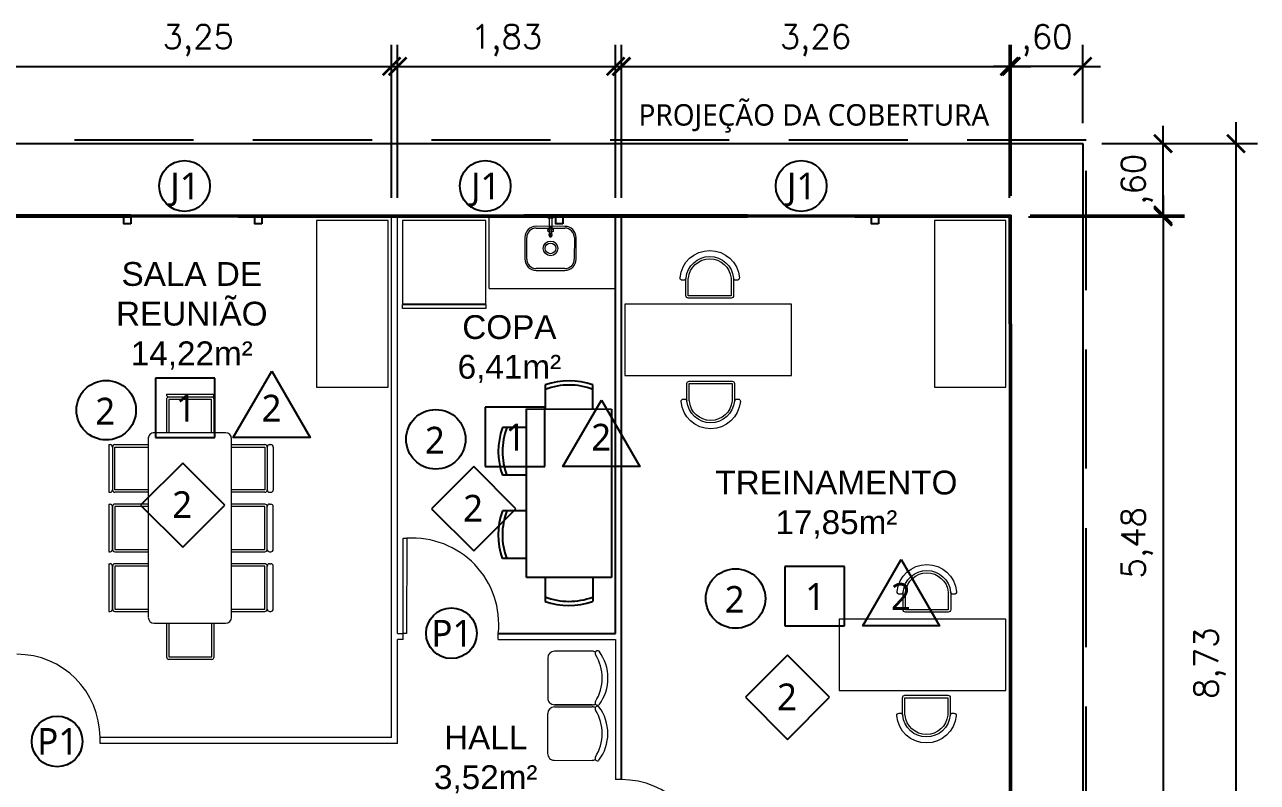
# Model space of a CAD drawing. Header units: millimetres. Extents: x 260 to 453, y 660 to 898.
# Drawn here: x 347.27 to 357.63, y 742.92 to 749.28 of the extents above; entities that cross this region are included whole.
import ezdxf
from ezdxf.enums import TextEntityAlignment as Align

# ---------------------------------------------------------------- set-up
doc = ezdxf.new("R2010")
doc.units = ezdxf.units.MM
doc.linetypes.add('ACAD_ISO10W100', pattern=[18, 12, -3, 0, -3])
doc.linetypes.add('JIS_02_2.0', pattern=[3, 2, -1])
for name, color, linetype in [('AR_COTAS', 1, 'Continuous'), ('AR_DIVISÓRIAS', 3, 'Continuous'), ('AR_JANELAS', 254, 'Continuous'), ('AR_SIMBOLOS', 1, 'Continuous'), ('CANT-COMPESADO E ESTR MADEIRA', 3, 'Continuous'), ('CANT-PISO', 1, 'Continuous'), ('CANT-PROJ', 252, 'JIS_02_2.0'), ('CANT-TEXTO', 2, 'Continuous'), ('TEXT1', 3, 'ACAD_ISO10W100'), ('texto', 2, 'Continuous')]:
    doc.layers.add(name, color=color, linetype=linetype)
for name, color, linetype, lineweight in [('ARQ-DET', 2, 'Continuous', 9), ('ARQ-SAN', 7, 'Continuous', 9), ('ATUAL', 7, 'Continuous', 0), ('DIOVISORIA', 3, 'Continuous', 0), ('Mesa', 133, 'Continuous', 18), ('MOBILIARIO', 2, 'Continuous', 0), ('PORTAS', 2, 'Continuous', 0)]:
    doc.layers.add(name, color=color, linetype=linetype, lineweight=lineweight)
doc.styles.add('arial', font='arial.ttf')
doc.styles.add('ROMANS', font='romans.shx')
doc.styles.add('TREBUCHET', font='trebuc.ttf')
doc.dimstyles.new('ESCALA 1.100', dxfattribs={"dimtxt": 0.2, "dimasz": 0.15, "dimexe": 0.18, "dimexo": 0.16, "dimgap": 0.1, "dimtad": 1, "dimzin": 4, "dimtxsty": 'ROMANS', "dimblk": 'ARCHTICK', "dimcen": 2.5, "dimdle": 0.18, "dimclrd": 256, "dimclre": 256, "dimclrt": 2, "dimazin": 0, "dimtfac": 1, "dimtix": 1, "dimtmove": 2, "dimatfit": 3, "dimldrblk": 'ARCHTICK', "dimfxl": 1, "dimtolj": 1, "dimtzin": 0, "dimlwd": -1, "dimlwe": -1, "dimarcsym": 0})

# ---------------------------------------------------------------- blocks, each defined once
blk = doc.blocks.new('_ArchTick')
at = {"color": 0, "const_width": 0.15}
blk.add_lwpolyline([(-0.5, -0.5), (0.5, 0.5)], dxfattribs=at)
blk = doc.blocks.new('*D20')
at = {"layer": 'AR_COTAS', "transparency": 16777216}
for p, q in [((355.562, 747.842), (355.562, 749.111)), ((356.162, 748.453), (356.162, 749.111)), ((355.562, 748.931), (355.412, 748.931)), ((356.162, 748.931), (355.562, 748.931)), ((356.162, 748.931), (356.312, 748.931))]:
    blk.add_line(p, q, dxfattribs=at)
at = {"layer": 'Defpoints', "color": 0, "transparency": 16777216}
for p in [(355.562, 748.931), (356.162, 748.293), (355.562, 747.682)]:
    blk.add_point(p, dxfattribs=at)
at = {"layer": 'AR_COTAS', "transparency": 16777216, "xscale": 0.15, "yscale": 0.15, "zscale": 0.15}
blk.add_blockref('_ArchTick', (355.562, 748.931), dxfattribs=at)
at = {"layer": 'AR_COTAS', "transparency": 16777216, "xscale": 0.15, "yscale": 0.15, "zscale": 0.15, "rotation": 180}
blk.add_blockref('_ArchTick', (356.162, 748.931), dxfattribs=at)
at = {"layer": 'AR_COTAS', "color": 2, "transparency": 16777216, "insert": (355.862, 749.15), "char_height": 0.2, "attachment_point": 5, "style": 'ROMANS'}
blk.add_mtext('\\A1;,60', dxfattribs=at)
blk = doc.blocks.new('A$C206D7AB2')
at = {"layer": 'Mesa', "color": 1, "lineweight": 13}
for p, q in [((0.826, -0.058), (0.826, -0.338)), ((0.846, -0.038), (1.206, -0.038)), ((1.206, -0.058), (0.846, -0.058)), ((0.846, -0.058), (0.846, -0.338)), ((1.206, -0.338), (1.206, -0.058)), ((1.226, -0.338), (1.226, -0.058)), ((0.68, -0.393), (0.68, -1.892)), ((1.33, -0.341), (0.73, -0.341)), ((1.38, -1.892), (1.38, -0.393)), ((0.33, -0.461), (0.33, -0.821)), ((0.36, -0.441), (0.35, -0.441)), ((0.38, -0.461), (0.38, -0.821)), ((0.68, -0.441), (0.4, -0.441)), ((0.4, -0.461), (0.4, -0.821)), ((0.68, -0.461), (0.4, -0.461)), ((1.66, -0.441), (1.38, -0.441)), ((1.66, -0.461), (1.38, -0.461)), ((1.66, -0.821), (1.66, -0.461)), ((1.68, -0.821), (1.68, -0.461)), ((1.68, -0.461), (1.68, -0.821)), ((1.68, -0.461), (1.68, -0.821)), ((1.71, -0.441), (1.7, -0.441)), ((1.71, -0.841), (1.71, -0.441)), ((0.4, -0.821), (0.68, -0.821)), ((1.38, -0.821), (1.66, -0.821)), ((0.36, -0.841), (0.35, -0.841)), ((0.4, -0.841), (0.68, -0.841)), ((1.38, -0.841), (1.66, -0.841)), ((1.71, -0.841), (1.7, -0.841)), ((1.71, -0.841), (1.7, -0.841)), ((0.33, -0.962), (0.33, -1.322)), ((0.36, -0.942), (0.35, -0.942)), ((0.38, -0.962), (0.38, -1.322)), ((0.68, -0.942), (0.4, -0.942)), ((0.4, -0.962), (0.4, -1.322)), ((0.68, -0.962), (0.4, -0.962)), ((1.66, -0.942), (1.38, -0.942)), ((1.66, -0.962), (1.38, -0.962)), ((1.66, -1.322), (1.66, -0.962)), ((1.68, -1.322), (1.68, -0.962)), ((1.68, -0.962), (1.68, -1.322)), ((1.71, -0.942), (1.7, -0.942)), ((1.71, -1.342), (1.71, -0.942)), ((0.36, -1.342), (0.35, -1.342)), ((0.4, -1.322), (0.68, -1.322)), ((0.4, -1.342), (0.68, -1.342)), ((1.38, -1.322), (1.66, -1.322)), ((1.38, -1.342), (1.66, -1.342)), ((1.71, -1.342), (1.7, -1.342)), ((0.36, -1.442), (0.35, -1.442)), ((0.4, -1.442), (0.68, -1.442)), ((1.38, -1.442), (1.66, -1.442)), ((1.71, -1.442), (1.7, -1.442)), ((1.71, -1.842), (1.71, -1.442)), ((0.33, -1.822), (0.33, -1.462)), ((0.38, -1.822), (0.38, -1.462)), ((0.4, -1.822), (0.4, -1.462)), ((0.4, -1.462), (0.68, -1.462)), ((1.38, -1.462), (1.66, -1.462)), ((1.66, -1.462), (1.66, -1.822)), ((1.68, -1.822), (1.68, -1.462)), ((1.68, -1.822), (1.68, -1.462)), ((0.36, -1.842), (0.35, -1.842)), ((0.68, -1.822), (0.4, -1.822)), ((0.68, -1.842), (0.4, -1.842)), ((1.66, -1.822), (1.38, -1.822)), ((1.66, -1.842), (1.38, -1.842)), ((1.71, -1.842), (1.7, -1.842)), ((0.73, -1.942), (1.33, -1.942)), ((0.827, -1.942), (0.827, -2.222)), ((0.847, -1.942), (0.847, -2.222)), ((1.207, -2.222), (1.207, -1.942)), ((1.227, -2.222), (1.227, -1.942)), ((0.827, -2.262), (1.227, -2.262)), ((0.847, -2.222), (1.207, -2.222)), ((0.847, -2.242), (1.207, -2.242))]:
    blk.add_line(p, q, dxfattribs=at)
for centre, radius, start, end in [((0.846, -0.058), 0.02, 90, 180), ((1.206, -0.058), 0.02, 0, 90), ((0.73, -0.391), 0.05, 90, 180), ((1.33, -0.391), 0.05, 0, 90), ((0.35, -0.461), 0.02, 90, 180), ((0.36, -0.461), 0.02, 0, 90), ((0.4, -0.461), 0.02, 90, 180), ((1.66, -0.461), 0.02, 0, 90), ((1.7, -0.461), 0.02, 90, 180), ((1.7, -0.461), 0.02, 90, 180), ((0.35, -0.821), 0.02, 180, 270), ((0.36, -0.821), 0.02, 270, 0), ((0.4, -0.821), 0.02, 180, 270), ((1.66, -0.821), 0.02, 270, 0), ((1.7, -0.821), 0.02, 180, 270), ((0.35, -0.962), 0.02, 90, 180), ((0.36, -0.962), 0.02, 0, 90), ((0.4, -0.962), 0.02, 90, 180), ((1.66, -0.962), 0.02, 0, 90), ((1.7, -0.962), 0.02, 90, 180), ((0.35, -1.322), 0.02, 180, 270), ((0.36, -1.322), 0.02, 270, 0), ((0.4, -1.322), 0.02, 180, 270), ((1.66, -1.322), 0.02, 270, 0), ((1.7, -1.322), 0.02, 180, 270), ((0.35, -1.462), 0.02, 90, 180), ((0.36, -1.462), 0.02, 0, 90), ((0.4, -1.462), 0.02, 90, 180), ((1.66, -1.462), 0.02, 0, 90), ((1.7, -1.462), 0.02, 90, 180), ((0.35, -1.822), 0.02, 180, 270), ((0.36, -1.822), 0.02, 270, 0), ((0.4, -1.822), 0.02, 180, 270), ((1.66, -1.822), 0.02, 270, 0), ((1.7, -1.822), 0.02, 180, 270), ((0.73, -1.892), 0.05, 180, 270), ((1.33, -1.892), 0.05, 270, 0), ((0.847, -2.222), 0.02, 180, 270), ((0.847, -2.262), 0.02, 90, 180), ((1.207, -2.222), 0.02, 270, 0), ((1.207, -2.262), 0.02, 0, 90)]:
    blk.add_arc(centre, radius, start, end, dxfattribs=at)
blk = doc.blocks.new('A$C74AF4970')
at = {"layer": 'Mesa', "color": 1, "lineweight": 13, "extrusion": (0, 0, -1)}
for p, q in [((-0.901, 0.234), (-0.911, 0.234)), ((-0.881, 0.104), (-0.881, 0.248)), ((-0.861, 0.104), (-0.861, 0.248)), ((-0.501, 0.248), (-0.501, 0.104)), ((-0.481, 0.248), (-0.481, 0.104)), ((-0.452, 0.234), (-0.462, 0.234)), ((-0.501, 0.104), (-0.861, 0.104)), ((-0.501, 0.084), (-0.861, 0.084))]:
    blk.add_line(p, q, dxfattribs=at)
for centre, radius, start, end in [((0.681, 0.234), 0.25, 4.9941, 175.017), ((0.681, 0.234), 0.2, 5.2215, 174.7897), ((0.681, 0.234), 0.18, 5.2215, 174.7897), ((0.911, 0.254), 0.02, 270.0056, 4.9941), ((0.901, 0.254), 0.02, 185.2215, 270.0056), ((0.462, 0.254), 0.02, 270.0056, 354.7897), ((0.452, 0.254), 0.02, 175.017, 270.0056), ((0.861, 0.104), 0.02, 270.0056, 0.0056), ((0.501, 0.104), 0.02, 180.0056, 270.0056)]:
    blk.add_arc(centre, radius, start, end, dxfattribs=at)
blk = doc.blocks.new('*D38')
at = {"layer": 'AR_COTAS', "transparency": 16777216}
for p, q in [((357.449, 748.462), (357.449, 739.372)), ((356.322, 748.282), (357.629, 748.282)), ((356.322, 739.552), (357.629, 739.552))]:
    blk.add_line(p, q, dxfattribs=at)
at = {"layer": 'Defpoints', "color": 0, "transparency": 16777216}
for p in [(356.162, 748.282), (356.162, 739.552), (357.449, 739.552)]:
    blk.add_point(p, dxfattribs=at)
at = {"layer": 'AR_COTAS', "transparency": 16777216, "xscale": 0.15, "yscale": 0.15, "zscale": 0.15}
for p, rotation in [((357.449, 748.282), 90), ((357.449, 739.552), 270)]:
    blk.add_blockref('_ArchTick', p, dxfattribs=dict(at, rotation=rotation))
at = {"layer": 'AR_COTAS', "color": 2, "transparency": 16777216, "insert": (357.23, 743.917), "char_height": 0.2, "attachment_point": 5, "rotation": 90, "style": 'ROMANS'}
blk.add_mtext('\\A1;8,73', dxfattribs=at)
blk = doc.blocks.new('AG_HID_Cuba_Tramontina_Retangular_40 BL - AG_HID_Cuba_Tramontina_Retangular_40 BL-2199897-EIA - BANCADA 1  SALA MULTIUSO')
at = {"layer": 'ARQ-SAN'}
for p, q in [((-0.09, 0.525), (-0.09, 0.345)), ((-0.075, 0.345), (-0.075, 0.525)), ((0.245, 0.62), (0.005, 0.62)), ((0.005, 0.605), (0.245, 0.605)), ((0.325, 0.525), (0.325, 0.345)), ((0.34, 0.345), (0.34, 0.525)), ((0.245, 0.265), (0.005, 0.265)), ((0.005, 0.25), (0.245, 0.25))]:
    blk.add_line(p, q, dxfattribs=at)
for radius in [0.0615, 0.0448]:
    blk.add_circle((0.125, 0.435), radius, dxfattribs=at)
for centre, radius, start, end in [((0.005, 0.525), 0.095, 90, 180), ((0.005, 0.525), 0.08, 90, 180), ((0.245, 0.525), 0.095, 360, 90), ((0.245, 0.525), 0.08, 360, 90), ((0.005, 0.345), 0.095, 180, 270), ((0.005, 0.345), 0.08, 180, 270), ((0.245, 0.345), 0.095, 270, 360), ((0.245, 0.345), 0.08, 270, 360)]:
    blk.add_arc(centre, radius, start, end, dxfattribs=at)
blk = doc.blocks.new('AG_HID_Torneira_Docol_Lóggica_A_S - Triplus - Cozinha-V8-EIA - BANCADA 1  SALA MULTIUSO')
at = {"layer": 'ARQ-SAN'}
for p, q in [((-0.137, 0.004), (-0.138, 0.002)), ((-0.137, 0.004), (-0.138, 0.003)), ((-0.137, 0.004), (-0.138, 0.002)), ((-0.138, 0.003), (-0.138, 0.002)), ((-0.138, 0.003), (-0.138, 0.003)), ((-0.138, 0.002), (-0.138, 0)), ((-0.138, 0.002), (-0.138, 0.001)), ((-0.138, 0.002), (-0.138, 0)), ((-0.138, 0.001), (-0.138, 0)), ((-0.138, 0), (-0.138, -0.002)), ((-0.138, 0), (-0.138, -0.001)), ((-0.138, 0), (-0.138, -0.002)), ((-0.135, 0.008), (-0.137, 0.006)), ((-0.135, 0.008), (-0.137, 0.006)), ((-0.137, 0.006), (-0.137, 0.004)), ((-0.137, 0.006), (-0.137, 0.005)), ((-0.136, 0.006), (-0.137, 0.006)), ((-0.137, 0.006), (-0.137, 0.004)), ((-0.137, 0.005), (-0.137, 0.004)), ((-0.136, 0.008), (-0.136, 0.007)), ((-0.135, 0.008), (-0.136, 0.008)), ((-0.136, 0.007), (-0.136, 0.006)), ((-0.135, 0.004), (-0.136, 0.002)), ((-0.136, 0.002), (-0.136, 0)), ((-0.136, 0), (-0.136, -0.002)), ((-0.134, 0.009), (-0.135, 0.008)), ((-0.135, 0.009), (-0.135, 0.008)), ((-0.134, 0.009), (-0.135, 0.008)), ((-0.134, 0.007), (-0.135, 0.004)), ((-0.132, 0.01), (-0.134, 0.009)), ((-0.132, 0.01), (-0.134, 0.009)), ((-0.133, 0.008), (-0.134, 0.007)), ((-0.133, 0.004), (-0.134, 0.002)), ((-0.134, 0.002), (-0.134, 0)), ((-0.134, 0), (-0.134, -0.002)), ((-0.132, 0.01), (-0.133, 0.008)), ((-0.132, 0.007), (-0.133, 0.004)), ((-0.133, 0.004), (-0.132, 0.005)), ((-0.133, 0.003), (-0.133, 0.004)), ((-0.133, 0.002), (-0.133, 0.003)), ((-0.133, 0.001), (-0.133, 0.002)), ((-0.133, 0), (-0.133, 0.001)), ((-0.133, -0.001), (-0.133, 0)), ((-0.133, 0), (-0.109, 0)), ((-0.131, 0.011), (-0.132, 0.01)), ((-0.13, 0.011), (-0.132, 0.01)), ((-0.131, 0.011), (-0.132, 0.01)), ((-0.131, 0.008), (-0.132, 0.007)), ((-0.132, 0.006), (-0.131, 0.006)), ((-0.132, 0.005), (-0.132, 0.006)), ((-0.129, 0.012), (-0.131, 0.011)), ((-0.129, 0.012), (-0.131, 0.011)), ((-0.129, 0.01), (-0.131, 0.008)), ((-0.131, 0.007), (-0.13, 0.008)), ((-0.131, 0.006), (-0.131, 0.007)), ((-0.128, 0.012), (-0.13, 0.011)), ((-0.13, 0.009), (-0.129, 0.009)), ((-0.13, 0.008), (-0.13, 0.009)), ((-0.128, 0.012), (-0.129, 0.012)), ((-0.128, 0.011), (-0.129, 0.01)), ((-0.129, 0.009), (-0.128, 0.01)), ((-0.126, 0.013), (-0.128, 0.012)), ((-0.126, 0.013), (-0.128, 0.012)), ((-0.126, 0.012), (-0.128, 0.011)), ((-0.128, 0.01), (-0.127, 0.01)), ((-0.127, 0.01), (-0.126, 0.011)), ((-0.124, 0.013), (-0.126, 0.013)), ((-0.124, 0.013), (-0.126, 0.012)), ((-0.124, 0.013), (-0.126, 0.013)), ((-0.126, 0.011), (-0.125, 0.011)), ((-0.125, 0.011), (-0.124, 0.012)), ((-0.125, 0.011), (-0.125, 0.011)), ((-0.121, 0.013), (-0.124, 0.013)), ((-0.121, 0.013), (-0.124, 0.013)), ((-0.121, 0.013), (-0.124, 0.013)), ((-0.124, 0.012), (-0.123, 0.012)), ((-0.123, 0.012), (-0.122, 0.012)), ((-0.122, 0.012), (-0.121, 0.012)), ((-0.119, 0.013), (-0.121, 0.013)), ((-0.119, 0.013), (-0.121, 0.013)), ((-0.117, 0.012), (-0.119, 0.013)), ((-0.117, 0.012), (-0.119, 0.013)), ((-0.119, 0.011), (-0.118, 0.011)), ((-0.118, 0.011), (-0.117, 0.011)), ((-0.117, 0.009), (-0.118, 0.009)), ((-0.115, 0.011), (-0.117, 0.012)), ((-0.115, 0.011), (-0.117, 0.012)), ((-0.117, 0.011), (-0.117, 0.01)), ((-0.117, 0.01), (-0.116, 0.01)), ((-0.116, 0.009), (-0.117, 0.009)), ((-0.114, 0.01), (-0.116, 0.009)), ((-0.116, 0.01), (-0.115, 0.01)), ((-0.113, 0.01), (-0.115, 0.011)), ((-0.113, 0.01), (-0.115, 0.011)), ((-0.112, 0.01), (-0.114, 0.01)), ((-0.112, 0.01), (-0.113, 0.01)), ((-0.111, 0.01), (-0.112, 0.01)), ((-0.111, 0.01), (-0.112, 0.01)), ((-0.109, 0.01), (-0.111, 0.01)), ((-0.109, 0.01), (-0.111, 0.01)), ((-0.107, 0.01), (-0.109, 0.01)), ((-0.107, 0.01), (-0.109, 0.01)), ((-0.106, 0.011), (-0.107, 0.01)), ((-0.106, 0.011), (-0.107, 0.01)), ((-0.106, 0.006), (-0.107, 0.006)), ((-0.105, 0.011), (-0.106, 0.011)), ((-0.105, 0.011), (-0.106, 0.011)), ((-0.104, 0.007), (-0.106, 0.006)), ((-0.103, 0.011), (-0.105, 0.011)), ((-0.103, 0.011), (-0.105, 0.011)), ((-0.103, 0.007), (-0.104, 0.007)), ((-0.102, 0.011), (-0.103, 0.011)), ((-0.102, 0.011), (-0.103, 0.011)), ((-0.101, 0.008), (-0.103, 0.007)), ((-0.101, 0.011), (-0.102, 0.011)), ((-0.101, 0.011), (-0.102, 0.011)), ((-0.1, 0.011), (-0.101, 0.011)), ((-0.1, 0.011), (-0.101, 0.011)), ((-0.1, 0.008), (-0.101, 0.008)), ((-0.099, 0.011), (-0.1, 0.011)), ((-0.099, 0.011), (-0.1, 0.011)), ((-0.099, 0.009), (-0.1, 0.008)), ((-0.097, 0.011), (-0.099, 0.011)), ((-0.098, 0.011), (-0.099, 0.011)), ((-0.097, 0.01), (-0.099, 0.009)), ((-0.097, 0.011), (-0.098, 0.011)), ((-0.096, 0.011), (-0.097, 0.01)), ((-0.095, 0.012), (-0.096, 0.011)), ((-0.094, 0.013), (-0.095, 0.012)), ((-0.093, 0.014), (-0.094, 0.013)), ((-0.092, 0.016), (-0.093, 0.014)), ((-0.091, 0.018), (-0.092, 0.017)), ((-0.092, 0.017), (-0.092, 0.016)), ((-0.09, 0.021), (-0.091, 0.02)), ((-0.091, 0.02), (-0.091, 0.018)), ((-0.09, 0.023), (-0.09, 0.022)), ((-0.09, 0.022), (-0.09, 0.021)), ((-0.078, 0.023), (-0.078, 0.022)), ((-0.078, 0.022), (-0.077, 0.021)), ((-0.077, 0.021), (-0.077, 0.02)), ((-0.077, 0.02), (-0.077, 0.018)), ((-0.077, 0.018), (-0.076, 0.017)), ((-0.076, 0.017), (-0.075, 0.016)), ((-0.075, 0.016), (-0.075, 0.014)), ((-0.075, 0.014), (-0.074, 0.013)), ((-0.074, 0.013), (-0.073, 0.012)), ((-0.073, 0.012), (-0.072, 0.011)), ((-0.072, 0.011), (-0.07, 0.01)), ((0.02, 0.012), (-0.071, 0.012)), ((0.02, 0.012), (-0.071, 0.012)), ((-0.07, 0.01), (-0.069, 0.009)), ((-0.069, 0.009), (-0.068, 0.008)), ((-0.068, 0.008), (-0.066, 0.008)), ((-0.066, 0.008), (-0.065, 0.007)), ((-0.065, 0.007), (-0.064, 0.007)), ((-0.064, 0.007), (-0.062, 0.006)), ((-0.062, 0.006), (-0.06, 0.006)), ((0.024, 0.024), (0.02, 0.014)), ((0.02, 0.014), (0.024, 0.024)), ((0.02, 0.014), (0.02, 0.012)), ((0.02, -0.014), (0.02, 0.014)), ((0.024, 0.024), (0.025, -0.025)), ((0.024, 0.024), (0.025, -0.025)), ((0.03, 0.025), (0.025, 0.025)), ((0.03, 0.025), (0.025, 0.025)), ((0.03, -0.025), (0.03, 0.025)), ((0.03, -0.025), (0.03, 0.025)), ((-0.138, -0.001), (-0.138, -0.002)), ((-0.138, -0.001), (-0.138, -0.001)), ((-0.138, -0.002), (-0.137, -0.004)), ((-0.138, -0.002), (-0.138, -0.003)), ((-0.138, -0.002), (-0.137, -0.004)), ((-0.138, -0.003), (-0.138, -0.004)), ((-0.138, -0.004), (-0.137, -0.005)), ((-0.137, -0.004), (-0.137, -0.006)), ((-0.137, -0.004), (-0.137, -0.006)), ((-0.137, -0.005), (-0.137, -0.006)), ((-0.137, -0.005), (-0.137, -0.005)), ((-0.137, -0.006), (-0.135, -0.008)), ((-0.137, -0.006), (-0.136, -0.007)), ((-0.137, -0.006), (-0.135, -0.008)), ((-0.136, -0.002), (-0.135, -0.004)), ((-0.136, -0.007), (-0.135, -0.008)), ((-0.136, -0.007), (-0.136, -0.007)), ((-0.135, -0.004), (-0.134, -0.007)), ((-0.135, -0.008), (-0.134, -0.009)), ((-0.135, -0.008), (-0.135, -0.009)), ((-0.135, -0.008), (-0.134, -0.009)), ((-0.135, -0.009), (-0.134, -0.009)), ((-0.134, -0.002), (-0.133, -0.004)), ((-0.134, -0.007), (-0.133, -0.008)), ((-0.134, -0.009), (-0.132, -0.01)), ((-0.134, -0.009), (-0.132, -0.01)), ((-0.133, -0.002), (-0.133, -0.001)), ((-0.133, -0.003), (-0.133, -0.002)), ((-0.133, -0.004), (-0.133, -0.003)), ((-0.132, -0.005), (-0.133, -0.004)), ((-0.133, -0.004), (-0.132, -0.007)), ((-0.133, -0.008), (-0.132, -0.01)), ((-0.132, -0.006), (-0.132, -0.005)), ((-0.131, -0.006), (-0.132, -0.006)), ((-0.132, -0.007), (-0.131, -0.008)), ((-0.132, -0.01), (-0.131, -0.011)), ((-0.132, -0.01), (-0.13, -0.011)), ((-0.132, -0.01), (-0.131, -0.011)), ((-0.131, -0.007), (-0.131, -0.006)), ((-0.13, -0.008), (-0.131, -0.007)), ((-0.131, -0.008), (-0.129, -0.01)), ((-0.131, -0.011), (-0.129, -0.012)), ((-0.131, -0.011), (-0.129, -0.012)), ((-0.129, -0.009), (-0.13, -0.008)), ((-0.13, -0.011), (-0.128, -0.012)), ((-0.129, -0.009), (-0.129, -0.009)), ((-0.128, -0.01), (-0.129, -0.009)), ((-0.129, -0.01), (-0.128, -0.011)), ((-0.129, -0.012), (-0.128, -0.012)), ((-0.127, -0.01), (-0.128, -0.01)), ((-0.128, -0.011), (-0.126, -0.012)), ((-0.128, -0.012), (-0.126, -0.013)), ((-0.128, -0.012), (-0.126, -0.013)), ((-0.126, -0.011), (-0.127, -0.01)), ((-0.125, -0.011), (-0.126, -0.011)), ((-0.126, -0.012), (-0.124, -0.013)), ((-0.126, -0.013), (-0.124, -0.013)), ((-0.126, -0.013), (-0.124, -0.013)), ((-0.125, -0.011), (-0.125, -0.011)), ((-0.124, -0.012), (-0.125, -0.011)), ((-0.123, -0.012), (-0.124, -0.012)), ((-0.124, -0.013), (-0.121, -0.013)), ((-0.124, -0.013), (-0.121, -0.013)), ((-0.124, -0.013), (-0.121, -0.013)), ((-0.122, -0.012), (-0.123, -0.012)), ((-0.121, -0.012), (-0.122, -0.012)), ((-0.12, -0.012), (-0.121, -0.012)), ((-0.121, -0.013), (-0.119, -0.013)), ((-0.121, -0.013), (-0.119, -0.013)), ((-0.119, -0.011), (-0.12, -0.012)), ((-0.12, -0.012), (-0.12, -0.012)), ((-0.119, -0.009), (-0.118, -0.009)), ((-0.118, -0.011), (-0.119, -0.011)), ((-0.119, -0.013), (-0.117, -0.012)), ((-0.119, -0.013), (-0.117, -0.012)), ((-0.118, -0.009), (-0.117, -0.009)), ((-0.117, -0.011), (-0.118, -0.011)), ((-0.117, -0.009), (-0.116, -0.009)), ((-0.116, -0.01), (-0.117, -0.011)), ((-0.117, -0.012), (-0.115, -0.011)), ((-0.117, -0.012), (-0.115, -0.011)), ((-0.116, -0.009), (-0.114, -0.01)), ((-0.115, -0.01), (-0.116, -0.01)), ((-0.115, -0.011), (-0.113, -0.01)), ((-0.115, -0.011), (-0.114, -0.01)), ((-0.114, -0.01), (-0.112, -0.01)), ((-0.113, -0.01), (-0.112, -0.01)), ((-0.112, -0.01), (-0.111, -0.01)), ((-0.112, -0.01), (-0.111, -0.01)), ((-0.111, -0.01), (-0.109, -0.01)), ((-0.111, -0.01), (-0.109, -0.01)), ((-0.109, -0.01), (-0.107, -0.01)), ((-0.109, -0.01), (-0.107, -0.01)), ((-0.107, -0.01), (-0.106, -0.011)), ((-0.107, -0.01), (-0.106, -0.011)), ((-0.106, -0.011), (-0.105, -0.011)), ((-0.106, -0.011), (-0.105, -0.011)), ((-0.105, -0.011), (-0.103, -0.011)), ((-0.105, -0.011), (-0.103, -0.011)), ((-0.103, -0.011), (-0.102, -0.011)), ((-0.103, -0.011), (-0.102, -0.011)), ((-0.102, -0.011), (-0.1, -0.011)), ((-0.102, -0.011), (-0.1, -0.011)), ((-0.1, -0.011), (-0.099, -0.011)), ((-0.1, -0.011), (-0.099, -0.011)), ((-0.099, -0.011), (-0.098, -0.011)), ((-0.099, -0.011), (-0.098, -0.011)), ((-0.098, -0.011), (-0.097, -0.011)), ((-0.098, -0.011), (-0.097, -0.011)), ((-0.078, -0.022), (-0.077, -0.02)), ((-0.078, -0.023), (-0.078, -0.022)), ((-0.077, -0.019), (-0.076, -0.017)), ((-0.077, -0.02), (-0.077, -0.019)), ((-0.076, -0.016), (-0.075, -0.015)), ((-0.076, -0.017), (-0.076, -0.016)), ((-0.075, -0.015), (-0.074, -0.013)), ((-0.074, -0.013), (-0.073, -0.012)), ((-0.073, -0.012), (-0.072, -0.011)), ((-0.072, -0.011), (-0.071, -0.01)), ((-0.071, -0.01), (-0.069, -0.009)), ((-0.071, -0.012), (0.02, -0.012)), ((-0.071, -0.012), (0.02, -0.012)), ((-0.069, -0.009), (-0.068, -0.008)), ((-0.068, -0.008), (-0.067, -0.008)), ((-0.067, -0.008), (-0.065, -0.007)), ((-0.065, -0.007), (-0.064, -0.007)), ((-0.064, -0.007), (-0.063, -0.006)), ((-0.063, -0.006), (-0.062, -0.006)), ((-0.062, -0.006), (-0.06, -0.006)), ((0.02, -0.012), (0.02, -0.014)), ((0.02, -0.014), (0.024, -0.024)), ((0.024, -0.024), (0.02, -0.014)), ((0.025, -0.025), (0.03, -0.025)), ((0.025, -0.025), (0.03, -0.025))]:
    blk.add_line(p, q, dxfattribs=at)
blk.add_circle((-0.084, 0), 0.008, dxfattribs=at)
for centre, radius, start, end in [((-0.084, 0), 0.025, 165.4238, 194.5764), ((-0.084, 0), 0.025, 180, 194.6236), ((-0.107, 0.006), 0.000999, 94.2013, 165.4238), ((-0.084, 0), 0.0242, 165.4271, 194.5886), ((-0.108, 0.025), 0.0176, 274.2014, 355.7852), ((-0.108, 0.025), 0.0176, 311.0325, 355.7852), ((-0.09, 0.023), 0.000999, 104.5763, 176.0317), ((-0.09, 0.023), 0.000999, 104.5763, 176.0317), ((-0.084, 0), 0.025, 75.4237, 104.5763), ((-0.084, 0), 0.025, 75.4237, 104.5763), ((-0.084, 0), 0.0243, 75.4232, 104.5713), ((-0.078, 0.023), 0.000999, 3.9682, 75.4237), ((-0.078, 0.023), 0.000999, 4.4345, 75.4237), ((-0.059, 0.025), 0.0176, 184.2146, 226.5334), ((-0.059, 0.025), 0.0176, 184.1881, 265.7988), ((-0.061, 0.006), 0.000999, 14.5763, 85.8021), ((-0.084, 0), 0.025, 345.4571, 14.5821), ((-0.084, 0), 0.0243, 345.4234, 14.5707), ((-0.084, 0), 0.025, 345.4237, 0.0003), ((0.025, 0.024), 0.0015, 90, 158.3999), ((0.025, 0.024), 0.0015, 90, 158.3999), ((-0.107, -0.006), 0.000999, 195.766, 266.9518), ((-0.107, -0.006), 0.000999, 194.5764, 266.1089), ((-0.109, -0.025), 0.0186, 4.197, 85.797), ((-0.108, -0.025), 0.0176, 4.1973, 85.802), ((-0.108, -0.025), 0.0176, 4.1368, 85.7815), ((-0.108, -0.025), 0.0176, 4.2009, 48.9904), ((-0.09, -0.023), 0.000999, 184.2009, 255.4237), ((-0.09, -0.023), 0.000999, 185.3324, 254.2761), ((-0.09, -0.023), 0.000999, 184.2017, 255.4237), ((-0.084, 0), 0.0242, 255.4251, 284.5764), ((-0.084, 0), 0.025, 255.4237, 284.5763), ((-0.084, 0), 0.025, 255.4232, 284.5778), ((-0.084, 0), 0.025, 255.4237, 284.6354), ((-0.078, -0.023), 0.000999, 284.5763, 355.7992), ((-0.078, -0.023), 0.000999, 286.0641, 356.4815), ((-0.078, -0.023), 0.000999, 284.5763, 355.801), ((-0.059, -0.025), 0.0176, 94.1974, 175.802), ((-0.059, -0.025), 0.0176, 94.1184, 175.7609), ((-0.059, -0.025), 0.0176, 133.4677, 175.7992), ((-0.061, -0.006), 0.000999, 275.6658, 346.2654), ((-0.061, -0.006), 0.000999, 274.5115, 345.4231), ((0.025, -0.024), 0.0015, 201.6001, 270), ((0.025, -0.024), 0.0015, 201.6001, 270)]:
    blk.add_arc(centre, radius, start, end, dxfattribs=at)
blk = doc.blocks.new('*D76')
at = {"layer": 'AR_COTAS', "transparency": 16777216}
for p, q in [((356.837, 747.847), (356.837, 742.012)), ((355.707, 747.667), (357.017, 747.667)), ((355.707, 742.192), (357.017, 742.192))]:
    blk.add_line(p, q, dxfattribs=at)
at = {"layer": 'Defpoints', "color": 0, "transparency": 16777216}
for p in [(355.547, 747.667), (355.547, 742.192), (356.837, 742.192)]:
    blk.add_point(p, dxfattribs=at)
at = {"layer": 'AR_COTAS', "transparency": 16777216, "xscale": 0.15, "yscale": 0.15, "zscale": 0.15}
for p, rotation in [((356.837, 747.667), 90), ((356.837, 742.192), 270)]:
    blk.add_blockref('_ArchTick', p, dxfattribs=dict(at, rotation=rotation))
at = {"layer": 'AR_COTAS', "color": 2, "transparency": 16777216, "insert": (356.618, 744.929), "char_height": 0.2, "attachment_point": 5, "rotation": 90, "style": 'ROMANS'}
blk.add_mtext('\\A1;5,48', dxfattribs=at)
blk = doc.blocks.new('*D77')
at = {"layer": 'AR_COTAS', "transparency": 16777216}
for p, q in [((347.107, 747.827), (347.107, 749.111)), ((350.357, 747.827), (350.357, 749.111)), ((346.927, 748.931), (350.537, 748.931))]:
    blk.add_line(p, q, dxfattribs=at)
at = {"layer": 'Defpoints', "color": 0, "transparency": 16777216}
for p in [(350.357, 748.931), (347.107, 747.667), (350.357, 747.667)]:
    blk.add_point(p, dxfattribs=at)
at = {"layer": 'AR_COTAS', "transparency": 16777216, "xscale": 0.15, "yscale": 0.15, "zscale": 0.15, "rotation": 180}
blk.add_blockref('_ArchTick', (347.107, 748.931), dxfattribs=at)
at = {"layer": 'AR_COTAS', "transparency": 16777216, "xscale": 0.15, "yscale": 0.15, "zscale": 0.15}
blk.add_blockref('_ArchTick', (350.357, 748.931), dxfattribs=at)
at = {"layer": 'AR_COTAS', "color": 2, "transparency": 16777216, "insert": (348.732, 749.15), "char_height": 0.2, "attachment_point": 5, "style": 'ROMANS'}
blk.add_mtext('\\A1;3,25', dxfattribs=at)
blk = doc.blocks.new('*D78')
at = {"layer": 'AR_COTAS', "transparency": 16777216}
for p, q in [((350.407, 747.827), (350.407, 749.111)), ((352.238, 747.827), (352.238, 749.111)), ((350.227, 748.931), (352.418, 748.931))]:
    blk.add_line(p, q, dxfattribs=at)
at = {"layer": 'Defpoints', "color": 0, "transparency": 16777216}
for p in [(352.238, 748.931), (350.407, 747.667), (352.238, 747.667)]:
    blk.add_point(p, dxfattribs=at)
at = {"layer": 'AR_COTAS', "transparency": 16777216, "xscale": 0.15, "yscale": 0.15, "zscale": 0.15, "rotation": 180}
blk.add_blockref('_ArchTick', (350.407, 748.931), dxfattribs=at)
at = {"layer": 'AR_COTAS', "transparency": 16777216, "xscale": 0.15, "yscale": 0.15, "zscale": 0.15}
blk.add_blockref('_ArchTick', (352.238, 748.931), dxfattribs=at)
at = {"layer": 'AR_COTAS', "color": 2, "transparency": 16777216, "insert": (351.322, 749.15), "char_height": 0.2, "attachment_point": 5, "style": 'ROMANS'}
blk.add_mtext('\\A1;1,83', dxfattribs=at)
blk = doc.blocks.new('*D79')
at = {"layer": 'AR_COTAS', "transparency": 16777216}
for p, q in [((352.287, 747.827), (352.287, 749.111)), ((355.547, 747.827), (355.547, 749.111)), ((352.107, 748.931), (355.727, 748.931))]:
    blk.add_line(p, q, dxfattribs=at)
at = {"layer": 'Defpoints', "color": 0, "transparency": 16777216}
for p in [(355.547, 748.931), (352.287, 747.667), (355.547, 747.667)]:
    blk.add_point(p, dxfattribs=at)
at = {"layer": 'AR_COTAS', "transparency": 16777216, "xscale": 0.15, "yscale": 0.15, "zscale": 0.15, "rotation": 180}
blk.add_blockref('_ArchTick', (352.287, 748.931), dxfattribs=at)
at = {"layer": 'AR_COTAS', "transparency": 16777216, "xscale": 0.15, "yscale": 0.15, "zscale": 0.15}
blk.add_blockref('_ArchTick', (355.547, 748.931), dxfattribs=at)
at = {"layer": 'AR_COTAS', "color": 2, "transparency": 16777216, "insert": (353.917, 749.15), "char_height": 0.2, "attachment_point": 5, "style": 'ROMANS'}
blk.add_mtext('\\A1;3,26', dxfattribs=at)
blk = doc.blocks.new('*D121')
at = {"layer": 'AR_COTAS', "transparency": 16777216}
for p, q in [((356.837, 748.282), (356.837, 748.432)), ((356.322, 748.282), (357.017, 748.282)), ((356.837, 747.682), (356.837, 748.282)), ((355.722, 747.682), (357.017, 747.682)), ((356.837, 747.682), (356.837, 747.532))]:
    blk.add_line(p, q, dxfattribs=at)
at = {"layer": 'Defpoints', "color": 0, "transparency": 16777216}
for p in [(356.162, 748.282), (356.837, 748.282), (355.562, 747.682)]:
    blk.add_point(p, dxfattribs=at)
at = {"layer": 'AR_COTAS', "transparency": 16777216, "xscale": 0.15, "yscale": 0.15, "zscale": 0.15}
for p, rotation in [((356.837, 748.282), 270), ((356.837, 747.682), 90)]:
    blk.add_blockref('_ArchTick', p, dxfattribs=dict(at, rotation=rotation))
at = {"layer": 'AR_COTAS', "color": 2, "transparency": 16777216, "insert": (356.618, 747.982), "char_height": 0.2, "attachment_point": 5, "rotation": 90, "style": 'ROMANS'}
blk.add_mtext('\\A1;,60', dxfattribs=at)

msp = doc.modelspace()

# ---------------------------------------------------------------- linework, layer by layer
for p, q in [((351.648, 746.053), (351.648, 746.255)), ((352.048, 746.052), (352.048, 746.255)), ((351.489, 744.638), (351.49, 746.053)), ((351.49, 746.053), (352.205, 746.052)), ((352.205, 746.052), (352.203, 744.638)), ((351.49, 745.896), (351.288, 745.896)), ((351.49, 745.496), (351.288, 745.496)), ((351.489, 745.196), (351.287, 745.196)), ((351.489, 744.796), (351.287, 744.796)), ((352.203, 744.638), (351.489, 744.638)), ((351.646, 744.638), (351.646, 744.474)), ((352.046, 744.638), (352.046, 744.436)), ((351.646, 744.474), (351.646, 744.436))]:
    msp.add_line(p, q)
for centre, radius, start, end in [((351.847, 745.695), 0.594, 70.2618, 109.6024), ((351.847, 745.695), 0.559, 68.9529, 110.9113), ((351.847, 745.695), 0.594, 160.2618, 199.6024), ((351.847, 745.695), 0.559, 158.9529, 200.9113), ((351.846, 744.995), 0.594, 160.2618, 199.6024), ((351.846, 744.995), 0.559, 158.9529, 200.9113), ((351.846, 744.995), 0.559, 248.9529, 290.9113), ((351.846, 744.995), 0.594, 250.2618, 289.6024)]:
    msp.add_arc(centre, radius, start, end)
at = {"layer": 'AR_DIVISÓRIAS', "ltscale": 0.5}
for p, q in [((348.167, 747.667), (348.167, 747.682)), ((349.067, 747.667), (349.067, 747.682))]:
    msp.add_line(p, q, dxfattribs=at)
at = {"layer": 'AR_JANELAS', "ltscale": 0.5}
for p, q in [((348.167, 747.682), (349.067, 747.682)), ((349.067, 747.667), (348.167, 747.667)), ((350.819, 747.682), (351.467, 747.682)), ((350.819, 747.667), (351.467, 747.667)), ((353.347, 747.682), (354.247, 747.682)), ((354.247, 747.667), (353.347, 747.667))]:
    msp.add_line(p, q, dxfattribs=at)
at = {"layer": 'AR_SIMBOLOS'}
for centre in [(348.617, 747.926), (351.143, 747.926), (353.797, 747.926), (350.859, 744.168), (347.547, 743.259)]:
    msp.add_circle(centre, 0.213, dxfattribs=at)
at = {"layer": 'ARQ-DET'}
for q in [(351.177, 747.667), (351.177, 747.646), (352.206, 747.065), (352.238, 747.065)]:
    msp.add_line((351.176, 747.066), q, dxfattribs=at)
at = {"layer": 'ATUAL'}
for p, q in [((352.043, 744.017, 597.922), (351.724, 744.017, 597.922)), ((351.668, 743.961, 597.922), (351.668, 743.624, 597.922)), ((351.668, 743.961, 597.922), (351.668, 743.624, 597.922)), ((351.667, 743.495, 597.922), (351.667, 743.157, 597.922)), ((351.667, 743.495, 597.922), (351.667, 743.157, 597.922)), ((352.042, 743.567, 597.922), (351.724, 743.567, 597.922)), ((351.724, 743.567, 597.922), (352.042, 743.567, 597.922)), ((352.042, 743.567, 597.922), (351.724, 743.567, 597.922)), ((351.724, 743.551, 597.922), (352.042, 743.55, 597.922)), ((351.723, 743.101, 597.922), (352.042, 743.1, 597.922)), ((351.723, 743.101, 597.922), (352.042, 743.1, 597.922))]:
    msp.add_line(p, q, dxfattribs=at)
for centre, radius, start, end in [((351.724, 743.961, 597.922), 0.0562, 89.9321, 179.9321), ((351.724, 743.961, 597.922), 0.0562, 89.9321, 179.9321), ((352.043, 743.961, 597.922), 0.0562, 62.3477, 89.9321), ((352.087, 744.001, 597.922), 0.0206, 53.242, 211.9595), ((351.799, 743.792, 597.922), 0.375, 323.0622, 36.802), ((351.799, 743.792, 597.922), 0.375, 323.0622, 36.802), ((351.758, 743.792, 597.922), 0.368, 327.5078, 32.3563), ((351.758, 743.792, 597.922), 0.368, 327.5078, 32.3563), ((351.724, 743.624, 597.922), 0.0562, 179.9321, 269.9321), ((351.724, 743.624, 597.922), 0.0562, 179.9321, 269.9321), ((352.086, 743.584, 597.922), 0.0206, 147.9047, 306.6222), ((352.086, 743.584, 597.922), 0.0206, 147.9047, 306.6222), ((351.724, 743.494, 597.922), 0.0562, 89.9321, 179.9321), ((351.724, 743.494, 597.922), 0.0562, 89.9321, 179.9321), ((352.043, 743.623, 597.922), 0.0562, 269.9321, 297.5165), ((352.043, 743.623, 597.922), 0.0562, 269.9321, 297.5165), ((352.042, 743.494, 597.922), 0.0562, 62.3477, 89.9321), ((352.086, 743.534, 597.922), 0.0206, 53.242, 211.9595), ((351.758, 743.326, 597.922), 0.368, 327.5078, 32.3563), ((351.758, 743.326, 597.922), 0.368, 327.5078, 32.3563), ((351.798, 743.326, 597.922), 0.375, 323.0622, 36.802), ((351.798, 743.326, 597.922), 0.375, 323.0622, 36.802), ((351.723, 743.157, 597.922), 0.0562, 179.9321, 269.9321), ((351.723, 743.157, 597.922), 0.0562, 179.9321, 269.9321), ((352.042, 743.157, 597.922), 0.0562, 269.9321, 297.5165), ((352.042, 743.157, 597.922), 0.0562, 269.9321, 297.5165), ((352.086, 743.117, 597.922), 0.0206, 147.9047, 306.6222), ((352.086, 743.117, 597.922), 0.0206, 147.9047, 306.6222)]:
    msp.add_arc(centre, radius, start, end, dxfattribs=at)
at = {"layer": 'CANT-COMPESADO E ESTR MADEIRA', "ltscale": 0.5}
for p, q in [((348.167, 747.682), (346.867, 747.682)), ((346.867, 747.667), (348.167, 747.667)), ((349.067, 747.682), (350.367, 747.682)), ((349.067, 747.667), (350.367, 747.667)), ((350.367, 747.682), (350.819, 747.682)), ((350.367, 747.667), (350.819, 747.667)), ((350.819, 747.682), (350.819, 747.667)), ((351.467, 747.667), (351.467, 747.682)), ((353.347, 747.682), (351.467, 747.682)), ((351.467, 747.682), (351.467, 747.667)), ((351.467, 747.667), (353.347, 747.667)), ((352.238, 744.165), (352.238, 747.667)), ((352.287, 742.939), (352.287, 747.667)), ((353.347, 747.682), (353.347, 747.667)), ((353.667, 747.682), (353.682, 747.682)), ((354.247, 747.682), (354.247, 747.667)), ((354.247, 747.682), (355.562, 747.682)), ((354.247, 747.667), (355.547, 747.667)), ((355.547, 746.767), (355.547, 747.667)), ((355.562, 746.767), (355.562, 747.682)), ((355.547, 746.767), (355.547, 742.192)), ((355.562, 746.767), (355.562, 742.177)), ((351.253, 744.166), (352.203, 744.165)), ((352.203, 744.165), (352.238, 744.165))]:
    msp.add_line(p, q, dxfattribs=at)
for points in [[(348.167, 747.607), (348.107, 747.607), (348.107, 747.667), (348.167, 747.667)], [(349.267, 747.607), (349.207, 747.607), (349.207, 747.667), (349.267, 747.667)], [(351.796, 747.607), (351.736, 747.607), (351.736, 747.667), (351.796, 747.667)], [(354.447, 747.607), (354.387, 747.607), (354.387, 747.667), (354.447, 747.667)]]:
    msp.add_lwpolyline(points, close=True, dxfattribs=at)
at = {"layer": 'CANT-PISO', "color": 254, "linetype": 'Continuous'}
for p, q in [((305.307, 748.282), (356.162, 748.282)), ((356.162, 748.282), (356.162, 739.552))]:
    msp.add_line(p, q, dxfattribs=at)
at = {"layer": 'CANT-PROJ', "color": 1, "ltscale": 0.5}
for p, q in [((356.192, 748.312), (305.277, 748.312)), ((356.192, 739.552), (356.192, 748.312))]:
    msp.add_line(p, q, dxfattribs=at)
at = {"layer": 'DIOVISORIA'}
for p, q in [((350.357, 743.292), (350.357, 747.667)), ((350.407, 744.167), (350.407, 747.667)), ((350.407, 744.167), (350.453, 744.167)), ((350.407, 743.292), (350.407, 744.117)), ((350.453, 744.117), (350.407, 744.117)), ((350.453, 744.117), (350.453, 744.167)), ((351.253, 744.116), (351.253, 744.166)), ((351.253, 744.116), (352.238, 744.116))]:
    msp.add_line(p, q, dxfattribs=at)
at = {"layer": 'Mesa', "color": 3, "lineweight": 13}
for p, q in [((352.238, 744.116), (352.238, 742.939)), ((350.357, 743.292), (347.907, 743.292)), ((347.907, 743.242), (347.907, 743.292)), ((350.407, 743.242), (350.407, 743.292)), ((350.407, 743.292), (350.407, 743.292)), ((350.407, 743.242), (347.907, 743.242))]:
    msp.add_line(p, q, dxfattribs=at)
at = {"layer": 'Mesa', "color": 1, "lineweight": 13}
for points in [[(349.727, 747.637), (349.727, 746.237), (350.327, 746.237), (350.327, 747.637)], [(354.917, 747.637), (354.917, 746.237), (355.517, 746.237), (355.517, 747.637)], [(353.717, 746.933), (352.317, 746.933), (352.317, 746.333), (353.717, 746.333)], [(354.117, 743.687), (355.517, 743.687), (355.517, 744.287), (354.117, 744.287)]]:
    msp.add_lwpolyline(points, close=True, dxfattribs=at)
at = {"layer": 'Mesa', "color": 3, "lineweight": 13}
msp.add_lwpolyline([(352.286, 742.939), (352.237, 742.939)], dxfattribs=at)
at = {"layer": 'Mesa', "color": 1, "lineweight": 13}
for centre in [(347.207, 743.292), (352.287, 742.239)]:
    msp.add_arc(centre, 0.7, 0, 90, dxfattribs=at)
at = {"layer": 'MOBILIARIO'}
for points in [[(350.448, 747.637), (350.447, 746.937), (351.147, 746.936), (351.148, 747.636)], [(350.448, 747.637), (350.447, 746.937), (351.147, 746.936), (351.148, 747.636)], [(351.147, 746.931), (351.147, 746.896), (350.447, 746.897), (350.447, 746.931)], [(351.147, 746.931), (351.147, 746.896), (350.447, 746.897), (350.447, 746.931)]]:
    msp.add_lwpolyline(points, close=True, dxfattribs=at)
at = {"layer": 'PORTAS'}
msp.add_lwpolyline([(350.454, 744.967), (350.484, 744.967), (350.483, 744.167), (350.453, 744.167)], close=True, dxfattribs=at)
at = {"layer": 'PORTAS', "color": 1}
msp.add_arc((350.532, 744.243), 0.725, 353.8985, 93.7763, dxfattribs=at)
at = {"layer": 'TEXT1', "linetype": 'Continuous'}
for p, q in [((348.373, 746.312), (348.373, 745.812)), ((348.873, 746.312), (348.373, 746.312)), ((348.873, 745.812), (348.873, 746.312)), ((351.143, 746.068), (351.143, 745.568)), ((351.643, 746.068), (351.143, 746.068)), ((351.643, 745.568), (351.643, 746.068)), ((348.373, 745.812), (348.873, 745.812)), ((348.602, 745.598), (348.248, 745.245)), ((348.955, 745.245), (348.602, 745.598)), ((351.046, 745.569), (350.693, 745.215)), ((351.4, 745.215), (351.046, 745.569)), ((351.143, 745.568), (351.643, 745.568)), ((348.248, 745.245), (348.602, 744.891)), ((348.602, 744.891), (348.955, 745.245)), ((350.693, 745.215), (351.046, 744.861)), ((351.046, 744.861), (351.4, 745.215)), ((353.66, 744.73), (353.66, 744.23)), ((354.16, 744.73), (353.66, 744.73)), ((354.16, 744.23), (354.16, 744.73)), ((353.66, 744.23), (354.16, 744.23)), ((353.683, 743.983), (353.329, 743.63)), ((354.036, 743.63), (353.683, 743.983)), ((353.329, 743.63), (353.683, 743.276)), ((353.683, 743.276), (354.036, 743.63))]:
    msp.add_line(p, q, dxfattribs=at)
for points in [[(349.35, 746.371), (349.673, 745.812), (349.027, 745.812)], [(352.119, 746.127), (352.442, 745.568), (351.796, 745.568)], [(354.637, 744.789), (354.959, 744.23), (354.314, 744.23)]]:
    msp.add_lwpolyline(points, close=True, dxfattribs=at)
for centre in [(347.959, 746.042), (350.728, 745.798), (353.246, 744.46)]:
    msp.add_circle(centre, 0.25, dxfattribs=at)

# ---------------------------------------------------------------- block references
for p in [(353.71, 746.9), (355.534, 744.262)]:
    msp.add_blockref('A$C74AF4970', p)
at = {"rotation": 180}
for name, p in [('A$C74AF4970', (352.356, 746.37)), ('A$C206D7AB2', (349.692, 743.911)), ('A$C74AF4970', (354.168, 743.731))]:
    msp.add_blockref(name, p, dxfattribs=at)
at = {"layer": 'ARQ-SAN'}
for name, p, rotation in [('AG_HID_Torneira_Docol_Lóggica_A_S - Triplus - Cozinha-V8-EIA - BANCADA 1  SALA MULTIUSO', (351.692, 747.637), 89.93209203811331), ('AG_HID_Torneira_Docol_Lóggica_A_S - Triplus - Cozinha-V8-EIA - BANCADA 1  SALA MULTIUSO', (351.692, 747.637), 89.93209203811331), ('AG_HID_Cuba_Tramontina_Retangular_40 BL - AG_HID_Cuba_Tramontina_Retangular_40 BL-2199897-EIA - BANCADA 1  SALA MULTIUSO', (351.817, 747.837), 179.9320920381133), ('AG_HID_Cuba_Tramontina_Retangular_40 BL - AG_HID_Cuba_Tramontina_Retangular_40 BL-2199897-EIA - BANCADA 1  SALA MULTIUSO', (351.817, 747.837), 179.9320920381133)]:
    msp.add_blockref(name, p, dxfattribs=dict(at, rotation=rotation))

# ---------------------------------------------------------------- texts
at = {"layer": 'CANT-TEXTO', "style": 'TREBUCHET'}
for s, p in [('J1', (348.621, 747.814)), ('J1', (351.147, 747.814)), ('J1', (353.801, 747.814)), ('2', (347.951, 745.922)), ('1', (348.628, 745.947)), ('2', (349.348, 745.947)), ('2', (350.72, 745.678)), ('1', (351.397, 745.703)), ('2', (352.117, 745.703)), ('2', (348.597, 745.136)), ('2', (351.041, 745.106)), ('2', (353.238, 744.34)), ('1', (353.915, 744.365)), ('2', (354.635, 744.365)), ('P1', (350.863, 744.056)), ('2', (353.678, 743.521)), ('P1', (347.552, 743.147))]:
    msp.add_text(s, height=0.225, dxfattribs=at).set_placement(p, align=Align.CENTER)
at = {"layer": 'CANT-TEXTO', "insert": (353.904, 748.493), "char_height": 0.18, "width": 5.4021, "attachment_point": 5, "style": 'TREBUCHET'}
msp.add_mtext('PROJEÇÃO DA COBERTURA', dxfattribs=at)
at = {"layer": 'texto', "ltscale": 0.5, "char_height": 0.2, "width": 1.61623, "attachment_point": 8, "style": 'arial'}
for s, insert in [('SALA DE \\PREUNIÃO\\P14,22m²', (348.678, 746.383)), ('COPA\\P6,41m²', (351.346, 746.27)), ('TREINAMENTO\\P17,85m²', (354.093, 744.964)), ('HALL\\P3,52m²', (351.147, 742.822))]:
    msp.add_mtext(s, dxfattribs=dict(at, insert=insert))

# ---------------------------------------------------------------- dimensions: what is measured, and where the dimension line sits
at = {"layer": 'AR_COTAS'}
for base, p1, p2, picture, middle in [((350.357, 748.931), (347.107, 747.667), (350.357, 747.667), '*D77', (348.732, 749.15)), ((352.238, 748.931), (350.407, 747.667), (352.238, 747.667), '*D78', (351.322, 749.15)), ((355.547, 748.931), (352.287, 747.667), (355.547, 747.667), '*D79', (353.917, 749.15)), ((355.562, 748.931), (356.162, 748.293), (355.562, 747.682), '*D20', (355.862, 749.15))]:
    dim = msp.add_linear_dim(base=base, p1=p1, p2=p2, dimstyle='ESCALA 1.100', dxfattribs=at)
    dim.commit()
    dim.dimension.update_dxf_attribs({"geometry": picture, "text_midpoint": middle})
for base, p1, p2, picture, middle in [((357.449, 739.552), (356.162, 748.282), (356.162, 739.552), '*D38', (357.23, 743.917)), ((356.837, 748.282), (355.562, 747.682), (356.162, 748.282), '*D121', (356.618, 747.982)), ((356.8366866, 742.1919765), (355.5469611, 747.6669774), (355.5469611, 742.1919765), '*D76', (356.617639, 744.929477))]:
    dim = msp.add_linear_dim(base=base, p1=p1, p2=p2, angle=90, dimstyle='ESCALA 1.100', dxfattribs=at)
    dim.commit()
    dim.dimension.update_dxf_attribs({"geometry": picture, "text_midpoint": middle})

doc.saveas('drawing.dxf')
